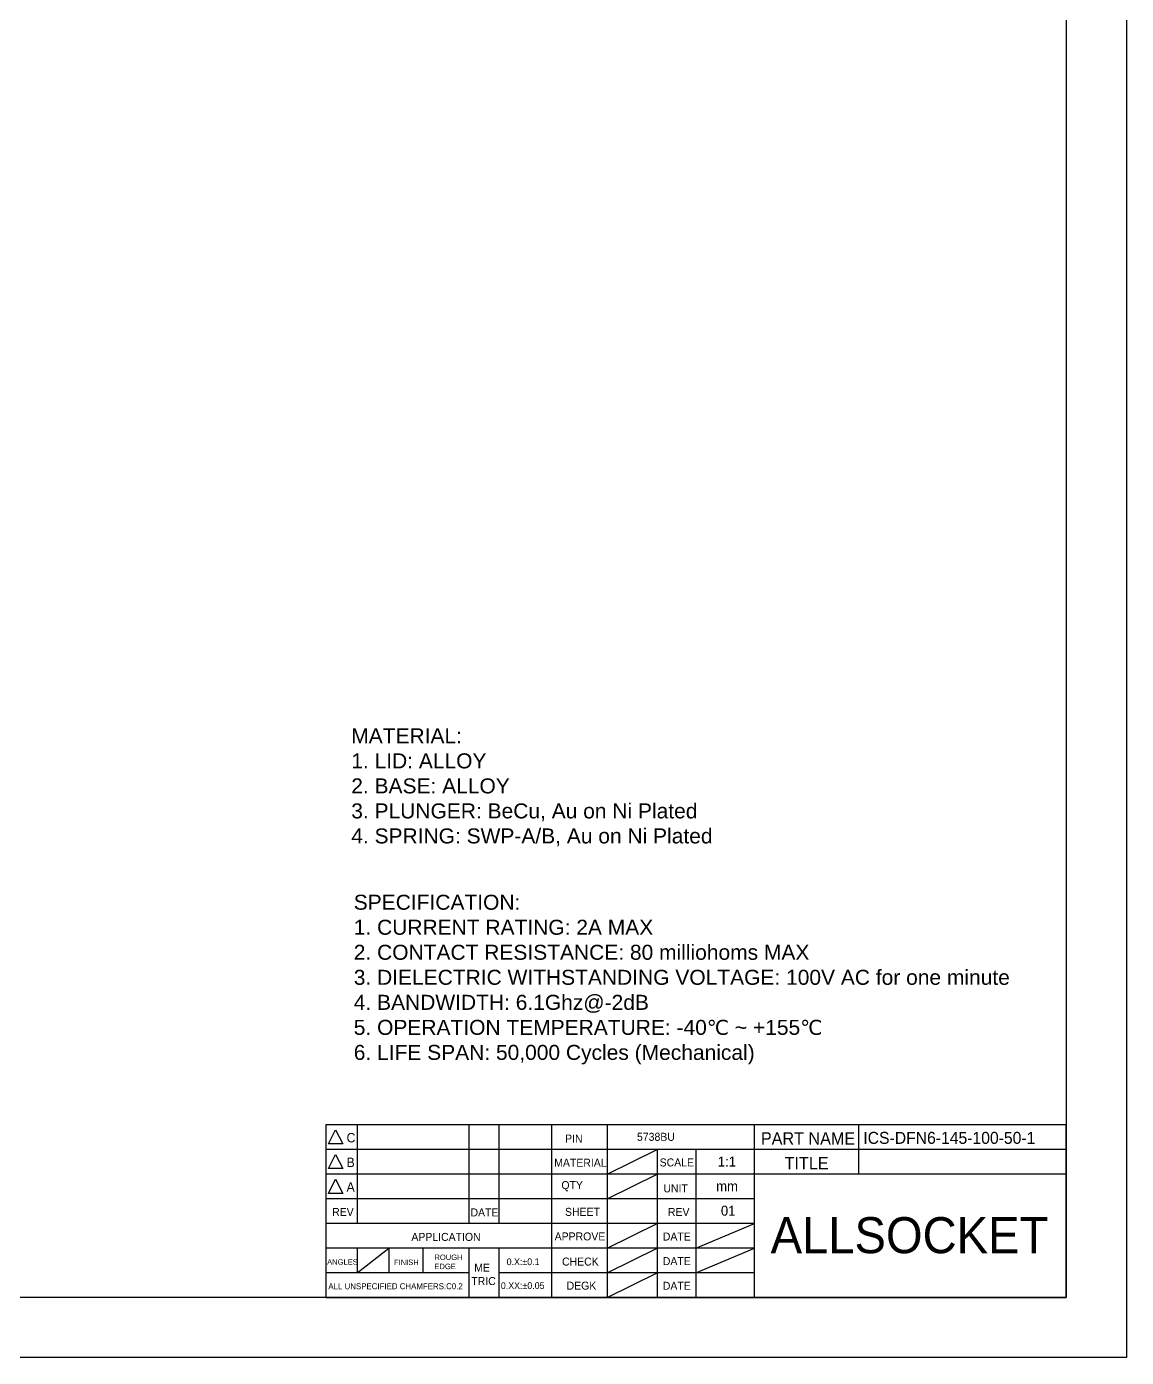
# Model space of a CAD drawing. Header units: inches. Extents: x 480 to 724, y 83 to 258.
# Drawn here: x 651 to 724.2, y 83.4 to 172 of the extents above; entities that cross this region are included whole.
import ezdxf

# ---------------------------------------------------------------- set-up
doc = ezdxf.new("R2010")
doc.units = ezdxf.units.IN
doc.header["$MEASUREMENT"] = 0
doc.layers.add('DIM', color=3, linetype='Continuous')
doc.styles.add('2', font='romans.shx', dxfattribs={"bigfont": 'bigfont.shx'})
doc.styles.add('GB', font='', dxfattribs={"height": 4})
doc.styles.get("Standard").update_dxf_attribs({"font": 'arial.ttf'})
doc.styles.get('GB').set_extended_font_data('KaiTi_GB2312')

msp = doc.modelspace()

# ---------------------------------------------------------------- linework, layer by layer
at = {"color": 8, "lineweight": 25, "ltscale": 10}
for p, q in [((671.098, 97.603), (671.571, 98.549)), ((671.571, 98.549), (672.044, 97.603)), ((671.098, 95.962), (671.571, 96.908)), ((671.571, 96.908), (672.044, 95.962)), ((671.098, 94.314), (671.571, 95.26)), ((671.571, 95.26), (672.044, 94.314))]:
    msp.add_line(p, q, dxfattribs=at)
at = {"color": 8}
for p, q in [((673.009, 98.876), (673.009, 92.311)), ((680.437, 98.876), (680.437, 92.311)), ((682.451, 98.876), (682.451, 92.311)), ((685.949, 98.876), (685.949, 87.387)), ((689.65, 98.876), (689.65, 87.387)), ((699.476, 87.387), (699.476, 98.876)), ((706.393, 98.876), (706.393, 95.593)), ((720.241, 97.235), (670.919, 97.235)), ((692.997, 97.235), (692.997, 87.387)), ((695.563, 97.235), (695.563, 87.387)), ((685.949, 95.593), (670.919, 95.593)), ((720.241, 95.593), (685.949, 95.593)), ((699.476, 93.952), (670.919, 93.952)), ((699.476, 92.311), (670.919, 92.311)), ((699.476, 90.67), (670.919, 90.67)), ((673.009, 90.67), (673.009, 89.029)), ((675.113, 90.67), (675.113, 89.029)), ((677.374, 90.67), (677.374, 89.029)), ((680.437, 90.67), (680.437, 87.387)), ((682.451, 90.67), (682.451, 87.387)), ((680.437, 89.029), (670.919, 89.029)), ((699.476, 89.029), (682.451, 89.029))]:
    msp.add_line(p, q, dxfattribs=at)
at = {"color": 8, "linetype": 'ByBlock'}
for p, q in [((689.65, 95.593), (692.997, 97.235)), ((689.65, 93.952), (692.997, 95.593)), ((689.65, 90.67), (692.997, 92.311)), ((695.563, 90.67), (699.476, 92.311)), ((673.009, 89.029), (675.113, 90.67)), ((689.65, 89.029), (692.997, 90.67)), ((695.563, 89.029), (699.476, 90.67)), ((689.65, 87.387), (692.997, 89.029))]:
    msp.add_line(p, q, dxfattribs=at)
for points in [[(724.241, 83.387), (480.45, 83.387), (480.45, 257.813), (724.241, 257.813)], [(720.241, 87.387), (484.45, 87.387), (484.45, 253.813), (720.241, 253.813)]]:
    msp.add_lwpolyline(points, close=True)
at = {"color": 8}
msp.add_lwpolyline([(720.241, 87.387), (720.241, 98.876), (670.919, 98.876), (670.919, 87.387)], close=True, dxfattribs=at)
at = {"color": 8, "lineweight": 25, "ltscale": 10}
for points in [[(672.044, 97.603), (671.098, 97.603)], [(672.044, 95.962), (671.098, 95.962)], [(672.044, 94.314), (671.098, 94.314)]]:
    msp.add_lwpolyline(points, dxfattribs=at)

# ---------------------------------------------------------------- texts
at = {"char_height": 1, "attachment_point": 1}
for s, width, insert in [('MATERIAL:\\P1. LID: ALLOY\\P2. BASE: ALLOY\\P3. PLUNGER: BeCu, Au on Ni Plated\\P4. SPRING: SWP-A/B, Au on Ni Plated', 30.44799, (672.611, 125.292)), ('SPECIFICATION:\\P1. CURRENT RATING: 2A MAX\\P2. CONTACT RESISTANCE: 80 milliohoms MAX\\P3. DIELECTRIC WITHSTANDING VOLTAGE: 100V AC for one minute\\P4. BANDWIDTH: 6.1Ghz@-2dB\\P5. OPERATION TEMPERATURE: -40℃ ~ +155℃\\P6. LIFE SPAN: 50,000 Cycles (Mechanical)', 44.15605, (672.778, 114.207))]:
    msp.add_mtext_dynamic_manual_height_columns(s, width=width, gutter_width=1, heights=[0], dxfattribs=dict(at, insert=insert))
at = {"color": 8, "lineweight": 25, "ltscale": 10, "char_height": 0.6248, "width": 0.80583, "attachment_point": 1, "style": '2'}
for s, insert in [('{\\f@Gulim|b0|i0|c134|p34;C}', (672.297, 98.334)), ('{\\f@Gulim|b0|i0|c134|p34;B}', (672.297, 96.693)), ('{\\f@Gulim|b0|i0|c134|p34;A}', (672.297, 95.052))]:
    msp.add_mtext(s, dxfattribs=dict(at, insert=insert))
at = {"layer": 'DIM', "color": 8, "lineweight": 25, "attachment_point": 7, "style": 'GB'}
for s, insert, char_height, width in [('{\\f@Gulim|b0|i0|c134|p34;ICS-DFN6-145-100-50-1}', (706.72, 97.599), 0.8, 6.5696), ('{\\f@Gulim|b0|i0|c134|p34;PIN}', (686.856, 97.695), 0.5332, 4.45545), ('{\\f@Gulim|b0|i0|c134|p34;5738BU}', (691.645, 97.807), 0.5332, 4.45545), ('{\\f@Gulim|b0|i0|c134|p34;PART NAME}', (699.896, 97.561), 0.82284, 6.61692), ('{\\f@Gulim|b0|i0|c134|p34;SCALE}', (693.152, 96.1), 0.5332, 1.8687), ('{\\f@Gulim|b0|i0|c134|p34;1:1}', (697.028, 96.1), 0.6665, 1.60638), ('{\\f@Gulim|b0|i0|c134|p34;TITLE}', (701.476, 95.909), 0.82284, 3.66557), ('{\\f@Gulim|b0|i0|c134|p34;MATERIAL}', (686.13, 96.088), 0.5332, 1.8687), ('{\\f@Gulim|b0|i0|c134|p34;UNIT}', (693.403, 94.372), 0.5332, 1.8687), ('{\\f@Gulim|b0|i0|c134|p34;mm}', (696.916, 94.459), 0.6665, 1.60638), ('{\\f@Gulim|b0|i0|c134|p34;REV}', (671.34, 92.806), 0.5332, 1.8687), ('{\\f@Gulim|b0|i0|c134|p34;DATE}', (680.555, 92.778), 0.5332, 1.8687), ('{\\f@Gulim|b0|i0|c134|p34;SHEET}', (686.85, 92.809), 0.5332, 1.8687), ('{\\f@Gulim|b0|i0|c134|p34;REV}', (693.705, 92.806), 0.5332, 1.8687), ('{\\f@Gulim|b0|i0|c134|p34;01}', (697.233, 92.817), 0.6665, 1.60638), ('{\\f@Gulim|b0|i0|c134|p34;ALLSOCKET}', (700.544, 90.294), 2.4, 18.58931), ('{\\f@Gulim|b0|i0|c134|p34;APPLICATION}', (676.616, 91.139), 0.5332, 1.8687), ('{\\f@Gulim|b0|i0|c134|p34;APPROVE}', (686.16, 91.172), 0.5332, 1.8687), ('{\\f@Gulim|b0|i0|c134|p34;DATE}', (693.364, 91.172), 0.5332, 1.8687), ('{\\f@Gulim|b0|i0|c134|p34;ROUGH \\PEDGE}', (678.15, 89.259), 0.36471, 1.47433), ('{\\f@Gulim|b0|i0|c134|p34; ME\\PTRIC}', (680.608, 88.198), 0.5332, 1.8687), ('{\\f@Gulim|b0|i0|c134|p34;0.X:%%P0.1}', (682.964, 89.525), 0.44989, 3.0283), ('{\\f@Gulim|b0|i0|c134|p34;CHECK}', (686.651, 89.496), 0.5332, 1.8687), ('{\\f@Gulim|b0|i0|c134|p34;DATE}', (693.364, 89.531), 0.5332, 1.8687), ('{\\f@Gulim|b0|i0|c134|p34;0.XX:%%P0.05}', (682.576, 87.936), 0.44989, 3.37557), ('{\\f@Gulim|b0|i0|c134|p34;DEGK}', (686.956, 87.893), 0.5332, 1.8687), ('{\\f@Gulim|b0|i0|c134|p34;DATE}', (693.364, 87.889), 0.5332, 1.8687)]:
    msp.add_mtext(s, dxfattribs=dict(at, insert=insert, char_height=char_height, width=width))
at = {"layer": 'DIM', "color": 8, "linetype": 'ByBlock', "lineweight": 25, "insert": (686.221, 94.45), "char_height": 0.53307, "width": 1.86822, "attachment_point": 7, "style": 'GB'}
msp.add_mtext('{\\f@Gulim|b0|i0|c134|p34;  QTY}', dxfattribs=at)
at = {"layer": 'DIM', "color": 8, "lineweight": 9, "attachment_point": 7, "style": 'GB'}
for s, insert, char_height, width in [('{\\f@Gulim|b0|i0|c134|p34;ANGLES}', (671.004, 89.554), 0.36471, 1.97691), ('{\\f@Gulim|b0|i0|c134|p34;FINISH}', (675.453, 89.533), 0.36471, 1.70576), ('{\\f@Gulim|b0|i0|c134|p34;\\C8;ALL UNSPECIFIED CHAMFERS:C0.2}', (671.086, 87.923), 0.40118, 9.51603)]:
    msp.add_mtext(s, dxfattribs=dict(at, insert=insert, char_height=char_height, width=width))

doc.saveas('drawing.dxf')
